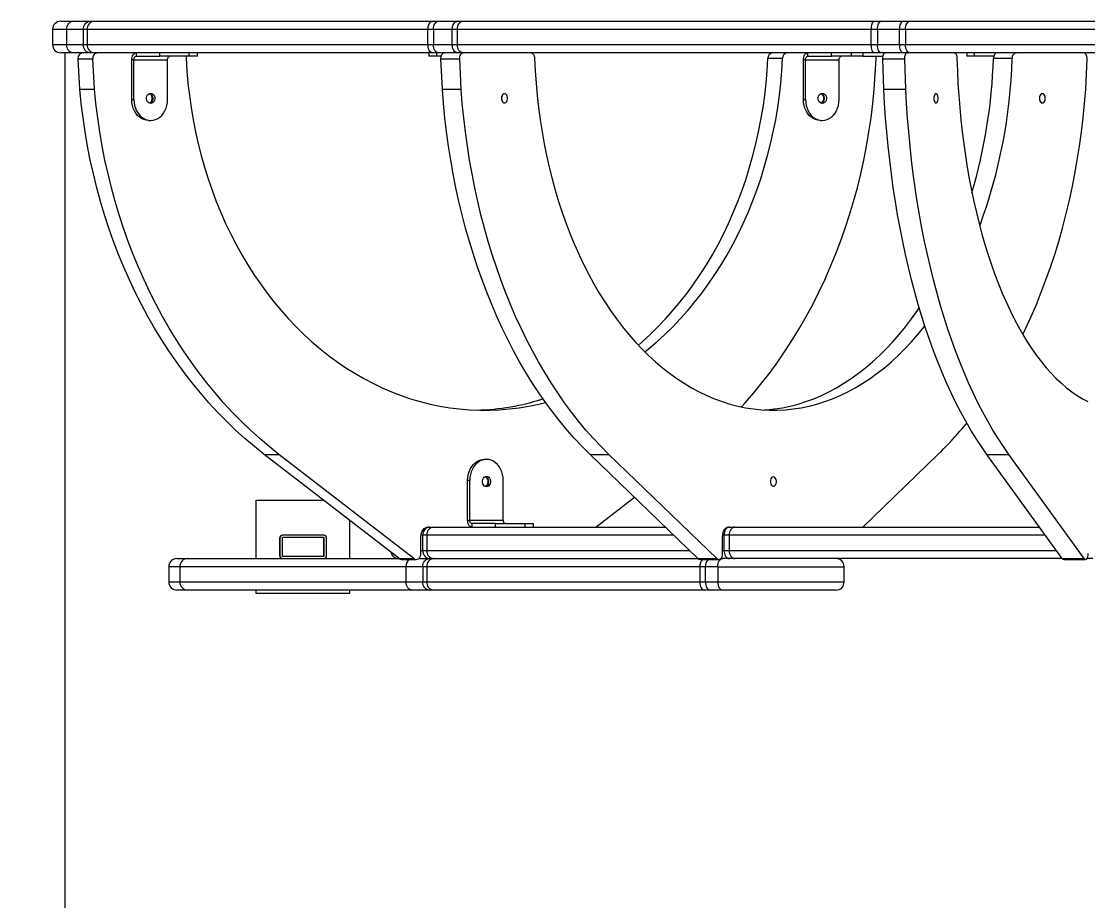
# Model space of a CAD drawing. Header units: millimetres. Extents: x -1410 to 10553, y -1584 to 10089.
# Drawn here: x 1015 to 1929, y 4112 to 4865 of the extents above; entities that cross this region are included whole.
import ezdxf

# ---------------------------------------------------------------- set-up
doc = ezdxf.new("R2010")
doc.units = ezdxf.units.MM
doc.layers.add('DiKom', color=7, linetype='Continuous')
doc.styles.add('style1', font='arial.ttf', dxfattribs={"width": 0.8})
doc.dimstyles.new('1-50', dxfattribs={"dimtxt": 400, "dimasz": 200, "dimexe": 100, "dimexo": 0, "dimgap": 200, "dimtad": 1, "dimtxsty": 'style1', "dimcen": 200, "dimclrd": 7, "dimclre": 7, "dimclrt": 7, "dimadec": 1, "dimazin": 2, "dimtfac": 1, "dimtmove": 0, "dimatfit": 2, "dimfxl": 0, "dimlwd": 25, "dimlwe": 18, "dimarcsym": 0})

# ---------------------------------------------------------------- blocks, each defined once
blk = doc.blocks.new('*D6')
at = {"layer": 'Defpoints', "color": 0, "transparency": 16777216}
for p in [(1052.64, 4838.28), (8552.64, 4538.78), (1052.64, -315.99)]:
    blk.add_point(p, dxfattribs=at)
at = {"layer": 'DiKom', "color": 7, "lineweight": 18, "transparency": 16777216}
for p, q in [((1052.64, 4838.28), (1052.64, -415.99)), ((8552.64, 4538.78), (8552.64, -415.99))]:
    blk.add_line(p, q, dxfattribs=at)
at = {"layer": 'DiKom', "color": 7, "lineweight": 25, "transparency": 16777216}
blk.add_line((8352.64, -315.99), (1252.64, -315.99), dxfattribs=at)
at = {"layer": 'DiKom', "color": 7, "transparency": 16777216}
for points in [[(1252.64, -282.66), (1252.64, -349.33), (1052.64, -315.99)], [(8352.64, -282.66), (8352.64, -349.33), (8552.64, -315.99)]]:
    blk.add_solid(points, dxfattribs=at)
at = {"layer": 'DiKom', "color": 7, "transparency": 16777216, "insert": (5447.5, 88.24), "char_height": 400, "attachment_point": 5, "style": 'style1'}
blk.add_mtext('7500', dxfattribs=at)
blk = doc.blocks.new('*D7')
at = {"layer": 'Defpoints', "color": 0, "transparency": 16777216}
for p in [(2743.2, 6351.78), (728.2, 735.28), (5494.1, 735.28)]:
    blk.add_point(p, dxfattribs=at)
at = {"layer": 'DiKom', "color": 7, "lineweight": 18, "transparency": 16777216}
for p, q in [((2743.2, 6351.78), (628.2, 6351.78)), ((5494.1, 735.28), (628.2, 735.28))]:
    blk.add_line(p, q, dxfattribs=at)
at = {"layer": 'DiKom', "color": 7, "lineweight": 25, "transparency": 16777216}
blk.add_line((728.2, 6151.78), (728.2, 935.28), dxfattribs=at)
at = {"layer": 'DiKom', "color": 7, "transparency": 16777216}
for points in [[(694.87, 6151.78), (761.53, 6151.78), (728.2, 6351.78)], [(694.87, 935.28), (761.53, 935.28), (728.2, 735.28)]]:
    blk.add_solid(points, dxfattribs=at)
at = {"layer": 'DiKom', "color": 7, "transparency": 16777216, "insert": (323.97, 4804.75), "char_height": 400, "attachment_point": 5, "rotation": 90, "style": 'style1'}
blk.add_mtext('5600', dxfattribs=at)
blk = doc.blocks.new('*D9')
at = {"layer": 'Defpoints', "color": 0, "transparency": 16777216}
for p in [(-743.34, 7851.78), (1770.2, 7851.78), (4898.7, -764.72)]:
    blk.add_point(p, dxfattribs=at)
at = {"layer": 'DiKom', "color": 7, "lineweight": 18, "transparency": 16777216}
for p, q in [((1770.2, 7851.78), (-843.34, 7851.78)), ((4898.7, -764.72), (-843.34, -764.72))]:
    blk.add_line(p, q, dxfattribs=at)
at = {"layer": 'DiKom', "color": 7, "lineweight": 25, "transparency": 16777216}
blk.add_line((-743.34, -564.72), (-743.34, 7651.78), dxfattribs=at)
at = {"layer": 'DiKom', "color": 7, "transparency": 16777216}
for points in [[(-776.67, 7651.78), (-710, 7651.78), (-743.34, 7851.78)], [(-776.67, -564.72), (-710, -564.72), (-743.34, -764.72)]]:
    blk.add_solid(points, dxfattribs=at)
at = {"layer": 'DiKom', "color": 7, "transparency": 16777216, "insert": (-1147.57, 4754.44), "char_height": 400, "attachment_point": 5, "rotation": 90, "style": 'style1'}
blk.add_mtext('8600', dxfattribs=at)

msp = doc.modelspace()

# ---------------------------------------------------------------- linework, layer by layer
at = {"color": 7, "linetype": 'Continuous', "lineweight": 15}
for p, q in [((1049.188, 4865.276), (1059.801, 4865.276)), ((1059.801, 4865.276), (1074.216, 4865.276)), ((1074.216, 4865.276), (1077.884, 4865.276)), ((1077.884, 4865.276), (1367.801, 4865.276)), ((1367.801, 4865.276), (1373.025, 4865.276)), ((1373.025, 4865.276), (1389.184, 4865.276)), ((1389.184, 4865.276), (1393.998, 4865.276)), ((1393.998, 4865.276), (1746.311, 4865.276)), ((1746.311, 4865.276), (1752.302, 4865.276)), ((1752.302, 4865.276), (1771.187, 4865.276)), ((1771.187, 4865.276), (1776.765, 4865.276)), ((1776.765, 4865.276), (2164.296, 4865.276)), ((1042.188, 4858.276), (1042.188, 4845.276)), ((1068.616, 4858.276), (1054.201, 4858.276)), ((1054.201, 4858.276), (1054.201, 4845.276)), ((1071.901, 4858.276), (1068.616, 4858.276)), ((1068.616, 4845.276), (1068.616, 4858.276)), ((1363.862, 4858.276), (1071.901, 4858.276)), ((1071.901, 4858.276), (1071.901, 4845.276)), ((1368.54, 4858.276), (1363.862, 4858.276)), ((1363.862, 4845.276), (1363.862, 4858.276)), ((1384.699, 4858.276), (1368.54, 4858.276)), ((1368.54, 4858.276), (1368.54, 4845.276)), ((1389.01, 4858.276), (1384.699, 4858.276)), ((1384.699, 4845.276), (1384.699, 4858.276)), ((1743.807, 4858.276), (1389.01, 4858.276)), ((1389.01, 4858.276), (1389.01, 4845.276)), ((1749.172, 4858.276), (1743.807, 4858.276)), ((1743.807, 4845.276), (1743.807, 4858.276)), ((1768.056, 4858.276), (1749.172, 4858.276)), ((1749.172, 4858.276), (1749.172, 4845.276)), ((1773.052, 4858.276), (1768.056, 4858.276)), ((1768.056, 4845.276), (1768.056, 4858.276)), ((2163.315, 4858.276), (1773.052, 4858.276)), ((1773.052, 4858.276), (1773.052, 4845.276)), ((1054.201, 4845.276), (1068.616, 4845.276)), ((1068.616, 4845.276), (1071.901, 4845.276)), ((1071.901, 4845.276), (1363.862, 4845.276)), ((1363.862, 4845.276), (1368.54, 4845.276)), ((1368.54, 4845.276), (1384.699, 4845.276)), ((1384.699, 4845.276), (1389.01, 4845.276)), ((1389.01, 4845.276), (1743.807, 4845.276)), ((1743.807, 4845.276), (1749.172, 4845.276)), ((1749.172, 4845.276), (1768.056, 4845.276)), ((1768.056, 4845.276), (1773.052, 4845.276)), ((1773.052, 4845.276), (2163.315, 4845.276)), ((1059.801, 4838.276), (1049.188, 4838.276)), ((1074.216, 4838.276), (1059.801, 4838.276)), ((1077.884, 4838.276), (1074.216, 4838.276)), ((1367.801, 4838.276), (1077.884, 4838.276)), ((1113.699, 4835.277), (1134.1, 4835.277)), ((1159.301, 4835.277), (1134.1, 4835.277)), ((1166.5, 4835.277), (1159.301, 4835.277)), ((1166.5, 4835.277), (1166.5, 4838.276)), ((1364.614, 4838.276), (1364.614, 4835.277)), ((1371.081, 4835.277), (1364.614, 4835.277)), ((1373.025, 4838.276), (1367.801, 4838.276)), ((1375.229, 4835.277), (1371.081, 4835.277)), ((1389.184, 4838.276), (1373.025, 4838.276)), ((1393.998, 4838.276), (1389.184, 4838.276)), ((1746.311, 4838.276), (1393.998, 4838.276)), ((1689.205, 4835.277), (1709.606, 4835.277)), ((1726.66, 4835.277), (1709.606, 4835.277)), ((1726.66, 4838.276), (1726.66, 4835.277)), ((1736.611, 4835.277), (1726.66, 4835.277)), ((1736.611, 4835.277), (1753.848, 4835.277)), ((1752.302, 4838.276), (1746.311, 4838.276)), ((1771.187, 4838.276), (1752.302, 4838.276)), ((1776.765, 4838.276), (1771.187, 4838.276)), ((2164.296, 4838.276), (1776.765, 4838.276)), ((1825.551, 4838.276), (1825.551, 4835.277)), ((1832.019, 4835.277), (1825.551, 4835.277)), ((1848.746, 4835.277), (1832.019, 4835.277)), ((1064.001, 4833.054), (1076.603, 4833.054)), ((1065.569, 4807.131), (1064.001, 4833.054)), ((1078.171, 4807.131), (1076.603, 4833.054)), ((1111.898, 4832.277), (1110.098, 4832.277)), ((1110.098, 4798.277), (1110.098, 4832.277)), ((1111.898, 4832.277), (1140.697, 4832.277)), ((1111.898, 4798.277), (1111.898, 4832.277)), ((1140.697, 4798.277), (1140.697, 4832.277)), ((1374.965, 4833.054), (1391.088, 4833.054)), ((1376.221, 4807.131), (1374.965, 4833.054)), ((1392.344, 4807.131), (1391.088, 4833.054)), ((1655.215, 4833.563), (1667.817, 4833.563)), ((1687.404, 4832.277), (1685.604, 4832.277)), ((1685.604, 4798.277), (1685.604, 4832.277)), ((1687.404, 4832.277), (1716.203, 4832.277)), ((1687.404, 4798.277), (1687.404, 4832.277)), ((1716.203, 4798.277), (1716.203, 4832.277)), ((1746.33, 4807.131), (1747.898, 4833.054)), ((1753.664, 4833.054), (1772.447, 4833.054)), ((1754.541, 4807.131), (1753.664, 4833.054)), ((1773.324, 4807.131), (1772.447, 4833.054)), ((1848.483, 4833.563), (1864.607, 4833.563)), ((1927.491, 4807.131), (1928.747, 4833.054)), ((1065.569, 4807.131), (1078.171, 4807.131)), ((1376.221, 4807.131), (1392.344, 4807.131)), ((1754.541, 4807.131), (1773.324, 4807.131)), ((1110.098, 4798.277), (1111.898, 4798.277)), ((1685.604, 4798.277), (1687.404, 4798.277)), ((1124.497, 4780.277), (1126.298, 4780.277)), ((1700.003, 4780.277), (1701.804, 4780.277)), ((1223.594, 4494.055), (1236.196, 4494.055)), ((1339.073, 4404.815), (1223.594, 4494.055)), ((1351.674, 4404.815), (1236.196, 4494.055)), ((1414.051, 4489.797), (1412.25, 4489.797)), ((1502.787, 4494.055), (1518.91, 4494.055)), ((1595.277, 4404.815), (1502.787, 4494.055)), ((1611.4, 4404.815), (1518.91, 4494.055)), ((1736.399, 4431.798), (1800.924, 4494.055)), ((1842.878, 4494.055), (1861.661, 4494.055)), ((1907.431, 4404.815), (1842.878, 4494.055)), ((1926.215, 4404.815), (1861.661, 4494.055)), ((1399.651, 4471.797), (1397.851, 4471.797)), ((1397.851, 4437.797), (1397.851, 4471.797)), ((1399.651, 4437.797), (1399.651, 4471.797)), ((1428.45, 4437.797), (1428.45, 4471.797)), ((1216.701, 4404.798), (1216.701, 4454.798)), ((1216.701, 4454.798), (1216.703, 4454.798)), ((1216.703, 4404.798), (1216.703, 4454.798)), ((1216.703, 4454.798), (1274.395, 4454.798)), ((1507.742, 4431.798), (1540.819, 4457.359)), ((1296.703, 4437.558), (1296.703, 4404.798)), ((1397.851, 4437.797), (1399.651, 4437.797)), ((1399.651, 4437.797), (1428.45, 4437.797)), ((1421.853, 4434.797), (1401.451, 4434.797)), ((1421.853, 4434.797), (1447.053, 4434.797)), ((1447.053, 4434.797), (1454.253, 4434.797)), ((1454.253, 4431.798), (1454.253, 4434.797)), ((1887.516, 4432.346), (1887.516, 4431.798)), ((1239.532, 4424.798), (1239.203, 4424.798)), ((1274.532, 4424.798), (1239.532, 4424.798)), ((1274.532, 4422.798), (1239.532, 4422.798)), ((1357.854, 4409.009), (1357.854, 4423.797)), ((1362.814, 4424.798), (1359.437, 4424.798)), ((1359.437, 4411.798), (1359.437, 4424.798)), ((1362.814, 4424.798), (1362.814, 4411.798)), ((1364.983, 4431.797), (1364.252, 4431.797)), ((1365.037, 4431.798), (1368.709, 4431.798)), ((1368.709, 4431.798), (1567.312, 4431.798)), ((1616.35, 4409.009), (1616.35, 4423.797)), ((1622.015, 4424.798), (1617.61, 4424.798)), ((1617.61, 4411.798), (1617.61, 4424.798)), ((1622.059, 4431.797), (1621.474, 4431.797)), ((1622.015, 4424.798), (1622.015, 4411.798)), ((1622.095, 4431.798), (1626.885, 4431.798)), ((1626.885, 4431.798), (1887.913, 4431.798)), ((1237.032, 4422.298), (1236.703, 4422.298)), ((1236.703, 4422.298), (1236.703, 4407.298)), ((1237.032, 4422.298), (1237.032, 4407.298)), ((1239.032, 4422.298), (1239.032, 4407.298)), ((1275.032, 4422.298), (1274.703, 4422.298)), ((1274.703, 4407.298), (1274.703, 4422.298)), ((1275.032, 4407.298), (1275.032, 4422.298)), ((1277.032, 4407.298), (1277.032, 4422.298)), ((1148.808, 4404.798), (1158.074, 4404.798)), ((1158.074, 4404.798), (1339.095, 4404.798)), ((1237.032, 4407.298), (1236.703, 4407.298)), ((1239.532, 4406.798), (1274.532, 4406.798)), ((1275.032, 4407.298), (1274.703, 4407.298)), ((1339.073, 4404.815), (1351.674, 4404.815)), ((1356.011, 4404.798), (1365.037, 4404.798)), ((1359.437, 4411.798), (1362.814, 4411.798)), ((1365.037, 4404.798), (1368.709, 4404.798)), ((1368.709, 4404.798), (1595.295, 4404.798)), ((1595.277, 4404.815), (1611.4, 4404.815)), ((1614.874, 4404.798), (1616.668, 4404.798)), ((1622.095, 4404.798), (1614.874, 4404.798)), ((1617.61, 4411.798), (1622.015, 4411.798)), ((1626.885, 4404.798), (1622.095, 4404.798)), ((1907.443, 4404.798), (1626.885, 4404.798)), ((1907.431, 4404.815), (1926.215, 4404.815)), ((1933.734, 4404.798), (1928.639, 4404.798)), ((1141.808, 4397.798), (1141.808, 4384.798)), ((1345.052, 4397.798), (1151.192, 4397.798)), ((1151.192, 4397.798), (1151.192, 4384.798)), ((1341.253, 4404.008), (1353.854, 4404.008)), ((1359.437, 4397.798), (1345.052, 4397.798)), ((1345.052, 4397.798), (1345.052, 4384.798)), ((1362.814, 4397.798), (1359.437, 4397.798)), ((1359.437, 4397.798), (1359.437, 4384.798)), ((1596.843, 4397.798), (1362.814, 4397.798)), ((1362.814, 4397.798), (1362.814, 4384.798)), ((1601.528, 4397.798), (1596.843, 4397.798)), ((1596.843, 4397.798), (1596.843, 4384.798)), ((1597.022, 4404.008), (1613.146, 4404.008)), ((1612.183, 4397.798), (1601.528, 4397.798)), ((1601.528, 4397.798), (1601.528, 4384.798)), ((1612.183, 4397.798), (1612.183, 4384.798)), ((1720.469, 4384.798), (1720.469, 4397.798)), ((1908.65, 4404.008), (1927.433, 4404.008)), ((1158.074, 4377.798), (1148.808, 4377.798)), ((1151.192, 4384.798), (1345.052, 4384.798)), ((1350.652, 4377.798), (1158.074, 4377.798)), ((1216.701, 4374.798), (1216.701, 4377.798)), ((1216.703, 4374.798), (1216.703, 4377.798)), ((1296.703, 4377.798), (1296.703, 4374.798)), ((1345.052, 4384.798), (1359.437, 4384.798)), ((1365.037, 4377.798), (1350.652, 4377.798)), ((1359.437, 4384.798), (1362.814, 4384.798)), ((1362.814, 4384.798), (1596.843, 4384.798)), ((1368.709, 4377.798), (1365.037, 4377.798)), ((1600.918, 4377.798), (1368.709, 4377.798)), ((1596.843, 4384.798), (1601.528, 4384.798)), ((1606.013, 4377.798), (1600.918, 4377.798)), ((1601.528, 4384.798), (1612.183, 4384.798)), ((1616.668, 4377.798), (1606.013, 4377.798)), ((1713.469, 4377.798), (1616.668, 4377.798)), ((1216.701, 4374.798), (1216.703, 4374.798)), ((1296.703, 4374.798), (1216.703, 4374.798))]:
    msp.add_line(p, q, dxfattribs=at)
at = {"color": 8, "linetype": 'Continuous', "lineweight": 15}
for p, q in [((1054.201, 4858.276), (1042.188, 4858.276)), ((1042.188, 4845.276), (1054.201, 4845.276)), ((1113.699, 4838.276), (1113.699, 4835.277)), ((1134.1, 4835.277), (1134.1, 4838.276)), ((1159.301, 4835.277), (1159.301, 4838.276)), ((1371.081, 4838.276), (1371.081, 4835.277)), ((1689.205, 4838.276), (1689.205, 4835.277)), ((1709.606, 4835.277), (1709.606, 4838.276)), ((1736.611, 4838.276), (1736.611, 4835.277)), ((1832.019, 4838.276), (1832.019, 4835.277)), ((1401.451, 4434.797), (1401.451, 4431.798)), ((1421.853, 4431.798), (1421.853, 4434.797)), ((1447.053, 4431.798), (1447.053, 4434.797)), ((1359.437, 4424.798), (1357.904, 4424.798)), ((1574.567, 4424.798), (1362.814, 4424.798)), ((1617.61, 4424.798), (1616.39, 4424.798)), ((1892.977, 4424.798), (1622.015, 4424.798)), ((1357.854, 4411.798), (1359.437, 4411.798)), ((1362.814, 4411.798), (1588.04, 4411.798)), ((1616.35, 4411.798), (1617.61, 4411.798)), ((1622.015, 4411.798), (1902.38, 4411.798)), ((1151.192, 4397.798), (1141.808, 4397.798)), ((1612.183, 4397.798), (1720.469, 4397.798)), ((1141.808, 4384.798), (1151.192, 4384.798)), ((1612.183, 4384.798), (1720.469, 4384.798))]:
    msp.add_line(p, q, dxfattribs=at)
at = {"color": 7, "linetype": 'Continuous', "lineweight": 15, "flags": 128}
for points in [[(1054.201, 4858.276), (1054.309, 4859.642), (1054.628, 4860.955), (1055.145, 4862.165), (1055.842, 4863.226), (1056.69, 4864.097), (1057.658, 4864.743), (1058.709, 4865.142), (1059.801, 4865.276)], [(1068.616, 4858.276), (1068.724, 4859.642), (1069.043, 4860.955), (1069.56, 4862.165), (1070.257, 4863.226), (1071.105, 4864.097), (1072.073, 4864.743), (1073.124, 4865.142), (1074.216, 4865.276)], [(1363.862, 4858.276), (1363.937, 4859.642), (1364.161, 4860.955), (1364.525, 4862.165), (1365.015, 4863.226), (1365.612, 4864.097), (1366.293, 4864.743), (1367.032, 4865.142), (1367.801, 4865.276)], [(1368.54, 4858.276), (1368.626, 4859.642), (1368.882, 4860.955), (1369.296, 4862.165), (1369.854, 4863.226), (1370.533, 4864.097), (1371.309, 4864.743), (1372.15, 4865.142), (1373.025, 4865.276)], [(1384.699, 4858.276), (1384.785, 4859.642), (1385.04, 4860.955), (1385.454, 4862.165), (1386.012, 4863.226), (1386.692, 4864.097), (1387.467, 4864.743), (1388.309, 4865.142), (1389.184, 4865.276)], [(1389.01, 4858.276), (1389.106, 4859.642), (1389.39, 4860.955), (1389.851, 4862.165), (1390.471, 4863.226), (1391.227, 4864.097), (1392.089, 4864.743), (1393.025, 4865.142), (1393.998, 4865.276)], [(1743.807, 4858.276), (1743.855, 4859.642), (1743.998, 4860.955), (1744.229, 4862.165), (1744.541, 4863.226), (1744.92, 4864.097), (1745.353, 4864.743), (1745.823, 4865.142), (1746.311, 4865.276)], [(1749.172, 4858.276), (1749.232, 4859.642), (1749.41, 4860.955), (1749.699, 4862.165), (1750.089, 4863.226), (1750.563, 4864.097), (1751.104, 4864.743), (1751.691, 4865.142), (1752.302, 4865.276)], [(1768.056, 4858.276), (1768.117, 4859.642), (1768.295, 4860.955), (1768.584, 4862.165), (1768.973, 4863.226), (1769.448, 4864.097), (1769.989, 4864.743), (1770.576, 4865.142), (1771.187, 4865.276)], [(1773.052, 4858.276), (1773.124, 4859.642), (1773.335, 4860.955), (1773.678, 4862.165), (1774.14, 4863.226), (1774.703, 4864.097), (1775.344, 4864.743), (1776.041, 4865.142), (1776.765, 4865.276)], [(1059.801, 4838.276), (1058.709, 4838.411), (1057.658, 4838.809), (1056.69, 4839.456), (1055.842, 4840.326), (1055.145, 4841.387), (1054.628, 4842.597), (1054.309, 4843.911), (1054.201, 4845.276)], [(1074.216, 4838.276), (1073.124, 4838.411), (1072.073, 4838.809), (1071.105, 4839.456), (1070.257, 4840.326), (1069.56, 4841.387), (1069.043, 4842.597), (1068.724, 4843.911), (1068.616, 4845.276)], [(1367.801, 4838.276), (1367.032, 4838.411), (1366.293, 4838.809), (1365.612, 4839.456), (1365.015, 4840.326), (1364.525, 4841.387), (1364.161, 4842.597), (1363.937, 4843.911), (1363.862, 4845.276)], [(1373.025, 4838.276), (1372.15, 4838.411), (1371.309, 4838.809), (1370.533, 4839.456), (1369.854, 4840.326), (1369.296, 4841.387), (1368.882, 4842.597), (1368.626, 4843.911), (1368.54, 4845.276)], [(1389.184, 4838.276), (1388.309, 4838.411), (1387.467, 4838.809), (1386.692, 4839.456), (1386.012, 4840.326), (1385.454, 4841.387), (1385.04, 4842.597), (1384.785, 4843.911), (1384.699, 4845.276)], [(1393.998, 4838.276), (1393.025, 4838.411), (1392.089, 4838.809), (1391.227, 4839.456), (1390.471, 4840.326), (1389.851, 4841.387), (1389.39, 4842.597), (1389.106, 4843.911), (1389.01, 4845.276)], [(1746.311, 4838.276), (1745.823, 4838.411), (1745.353, 4838.809), (1744.92, 4839.456), (1744.541, 4840.326), (1744.229, 4841.387), (1743.998, 4842.597), (1743.855, 4843.911), (1743.807, 4845.276)], [(1752.302, 4838.276), (1751.691, 4838.411), (1751.104, 4838.809), (1750.563, 4839.456), (1750.089, 4840.326), (1749.699, 4841.387), (1749.41, 4842.597), (1749.232, 4843.911), (1749.172, 4845.276)], [(1771.187, 4838.276), (1770.576, 4838.411), (1769.989, 4838.809), (1769.448, 4839.456), (1768.973, 4840.326), (1768.584, 4841.387), (1768.295, 4842.597), (1768.117, 4843.911), (1768.056, 4845.276)], [(1776.765, 4838.276), (1776.041, 4838.411), (1775.344, 4838.809), (1774.703, 4839.456), (1774.14, 4840.326), (1773.678, 4841.387), (1773.335, 4842.597), (1773.124, 4843.911), (1773.052, 4845.276)], [(1110.098, 4832.277), (1110.167, 4833.447), (1110.372, 4834.573), (1110.705, 4835.61), (1111.153, 4836.519), (1111.698, 4837.266), (1112.321, 4837.82), (1112.996, 4838.161), (1113.699, 4838.277)], [(1111.898, 4832.277), (1111.933, 4832.862), (1112.035, 4833.425), (1112.202, 4833.944), (1112.426, 4834.398), (1112.698, 4834.771), (1113.01, 4835.048), (1113.347, 4835.219), (1113.699, 4835.277)], [(1140.697, 4832.277), (1140.731, 4832.862), (1140.834, 4833.425), (1141, 4833.944), (1141.224, 4834.398), (1141.497, 4834.771), (1141.808, 4835.048), (1142.146, 4835.219), (1142.497, 4835.277)], [(1156.357, 4835.277), (1156.57, 4834.497), (1156.684, 4833.563)], [(1374.965, 4833.054), (1375.001, 4834.06), (1375.166, 4835.035), (1375.453, 4835.938), (1375.85, 4836.733), (1376.341, 4837.387), (1376.906, 4837.875), (1377.523, 4838.175), (1378.165, 4838.277)], [(1391.088, 4833.054), (1391.125, 4834.06), (1391.29, 4835.035), (1391.576, 4835.938), (1391.973, 4836.733), (1392.464, 4837.387), (1393.03, 4837.875), (1393.646, 4838.175), (1394.289, 4838.277)], [(1452.03, 4838.277), (1452.632, 4838.188), (1453.213, 4837.923), (1453.752, 4837.493), (1454.229, 4836.912), (1454.628, 4836.202), (1454.934, 4835.387), (1455.136, 4834.497), (1455.228, 4833.563)], [(1685.604, 4832.277), (1685.673, 4833.447), (1685.878, 4834.573), (1686.211, 4835.61), (1686.659, 4836.519), (1687.204, 4837.266), (1687.827, 4837.82), (1688.502, 4838.161), (1689.205, 4838.277)], [(1687.404, 4832.277), (1687.439, 4832.862), (1687.541, 4833.425), (1687.708, 4833.944), (1687.932, 4834.398), (1688.204, 4834.771), (1688.515, 4835.048), (1688.853, 4835.219), (1689.205, 4835.277)], [(1716.203, 4832.277), (1716.237, 4832.862), (1716.34, 4833.425), (1716.506, 4833.944), (1716.73, 4834.398), (1717.003, 4834.771), (1717.314, 4835.048), (1717.652, 4835.219), (1718.003, 4835.277)], [(1753.664, 4833.054), (1753.689, 4834.06), (1753.805, 4835.035), (1754.005, 4835.938), (1754.282, 4836.733), (1754.624, 4837.387), (1755.019, 4837.875), (1755.449, 4838.175), (1755.898, 4838.277)], [(1772.447, 4833.054), (1772.473, 4834.06), (1772.588, 4835.035), (1772.788, 4835.938), (1773.065, 4836.733), (1773.408, 4837.387), (1773.802, 4837.875), (1774.232, 4838.175), (1774.681, 4838.277)], [(1814.981, 4838.277), (1815.402, 4838.188), (1815.807, 4837.923), (1816.183, 4837.493), (1816.516, 4836.912), (1816.795, 4836.202), (1817.008, 4835.387), (1817.15, 4834.497), (1817.214, 4833.563)], [(1851.682, 4838.277), (1851.079, 4838.188), (1850.498, 4837.923), (1849.96, 4837.493), (1849.482, 4836.912), (1849.083, 4836.202), (1848.778, 4835.387), (1848.575, 4834.497), (1848.483, 4833.563)], [(1864.607, 4833.563), (1864.698, 4834.497), (1864.901, 4835.387), (1865.207, 4836.202), (1865.606, 4836.912), (1866.083, 4837.493), (1866.622, 4837.923), (1867.203, 4838.188), (1867.805, 4838.277)], [(1928.747, 4833.054), (1928.71, 4834.06), (1928.545, 4835.035), (1928.258, 4835.938), (1927.861, 4836.733), (1927.37, 4837.387), (1926.805, 4837.875), (1926.189, 4838.175), (1925.546, 4838.277)], [(1156.684, 4833.563), (1157.313, 4822.949), (1158.224, 4812.366), (1159.416, 4801.827), (1160.888, 4791.343), (1162.638, 4780.927), (1164.664, 4770.589), (1166.965, 4760.341), (1169.536, 4750.194), (1172.376, 4740.16), (1175.481, 4730.249), (1178.848, 4720.473), (1182.474, 4710.842), (1186.354, 4701.368), (1190.483, 4692.06), (1194.858, 4682.928), (1199.474, 4673.984), (1204.325, 4665.237), (1209.405, 4656.696), (1214.711, 4648.371), (1220.235, 4640.271), (1225.971, 4632.405), (1231.913, 4624.782), (1238.055, 4617.411), (1244.39, 4610.298), (1250.91, 4603.454), (1257.609, 4596.883), (1264.479, 4590.595), (1271.513, 4584.597), (1278.702, 4578.894), (1286.039, 4573.492), (1293.515, 4568.399), (1301.123, 4563.62), (1308.854, 4559.159), (1316.699, 4555.023), (1324.65, 4551.215), (1332.698, 4547.739), (1340.834, 4544.6), (1349.049, 4541.801), (1357.333, 4539.345), (1365.679, 4537.235), (1374.076, 4535.473), (1382.515, 4534.061), (1390.987, 4533), (1399.483, 4532.293), (1407.993, 4531.939), (1416.508, 4531.939), (1425.017, 4532.293), (1433.513, 4533), (1441.985, 4534.061), (1450.425, 4535.473), (1458.822, 4537.235), (1464.587, 4538.654)], [(1455.228, 4833.563), (1455.731, 4822.949), (1456.461, 4812.366), (1457.416, 4801.827), (1458.595, 4791.343), (1459.997, 4780.927), (1461.619, 4770.589), (1463.461, 4760.341), (1465.521, 4750.194), (1467.796, 4740.16), (1470.283, 4730.249), (1472.98, 4720.473), (1475.883, 4710.842), (1478.991, 4701.368), (1482.298, 4692.06), (1485.802, 4682.928), (1489.499, 4673.984), (1493.384, 4665.237), (1497.454, 4656.696), (1501.703, 4648.371), (1506.127, 4640.271), (1510.721, 4632.405), (1515.481, 4624.782), (1520.4, 4617.411), (1525.474, 4610.298), (1530.696, 4603.454), (1536.061, 4596.883), (1541.564, 4590.595), (1547.197, 4584.597), (1552.955, 4578.894), (1558.831, 4573.492), (1564.819, 4568.399), (1570.913, 4563.62), (1577.104, 4559.159), (1583.388, 4555.023), (1589.756, 4551.215), (1596.202, 4547.739), (1602.718, 4544.6), (1609.297, 4541.801), (1615.933, 4539.345), (1622.617, 4537.235), (1629.342, 4535.473), (1636.102, 4534.061), (1642.887, 4533), (1649.692, 4532.293), (1656.508, 4531.939), (1663.327, 4531.939), (1670.143, 4532.293), (1676.947, 4533), (1683.733, 4534.061), (1690.492, 4535.473), (1697.218, 4537.235), (1703.902, 4539.345), (1710.537, 4541.801), (1717.117, 4544.6), (1723.633, 4547.739), (1730.079, 4551.215), (1736.447, 4555.023), (1742.73, 4559.159), (1748.922, 4563.62), (1755.015, 4568.399), (1761.004, 4573.492), (1766.88, 4578.894), (1772.638, 4584.597), (1778.271, 4590.595), (1783.773, 4596.883), (1789.139, 4603.454), (1789.709, 4604.179)], [(1544.168, 4587.768), (1547.42, 4590.595), (1554.29, 4596.883), (1560.989, 4603.454), (1567.509, 4610.298), (1573.844, 4617.411), (1579.986, 4624.782), (1585.929, 4632.405), (1591.665, 4640.271), (1597.189, 4648.371), (1602.494, 4656.696), (1607.575, 4665.237), (1612.426, 4673.984), (1617.041, 4682.928), (1621.416, 4692.06), (1625.546, 4701.368), (1629.426, 4710.842), (1633.051, 4720.473), (1636.418, 4730.249), (1639.524, 4740.16), (1642.364, 4750.194), (1644.935, 4760.341), (1647.235, 4770.589), (1649.261, 4780.927), (1651.011, 4791.343), (1652.483, 4801.827), (1653.675, 4812.366), (1654.586, 4822.949), (1655.215, 4833.563)], [(1549.772, 4581.994), (1552.988, 4584.597), (1560.021, 4590.595), (1566.891, 4596.883), (1573.59, 4603.454), (1580.111, 4610.298), (1586.445, 4617.411), (1592.587, 4624.782), (1598.53, 4632.405), (1604.266, 4640.271), (1609.79, 4648.371), (1615.095, 4656.696), (1620.176, 4665.237), (1625.027, 4673.984), (1629.643, 4682.928), (1634.018, 4692.06), (1638.147, 4701.368), (1642.027, 4710.842), (1645.652, 4720.473), (1649.02, 4730.249), (1652.125, 4740.16), (1654.965, 4750.194), (1657.536, 4760.341), (1659.836, 4770.589), (1661.862, 4780.927), (1663.612, 4791.343), (1665.084, 4801.827), (1666.277, 4812.366), (1667.188, 4822.949), (1667.817, 4833.563)], [(1817.214, 4833.563), (1817.565, 4822.949), (1818.075, 4812.366), (1818.741, 4801.827), (1819.564, 4791.343), (1820.542, 4780.927), (1821.675, 4770.589), (1822.96, 4760.341), (1824.398, 4750.194), (1825.985, 4740.16), (1827.721, 4730.249), (1829.603, 4720.473), (1831.63, 4710.842), (1833.799, 4701.368), (1836.108, 4692.06), (1838.553, 4682.928), (1841.133, 4673.984), (1843.845, 4665.237), (1846.685, 4656.696), (1849.651, 4648.371), (1852.739, 4640.271), (1855.945, 4632.405), (1859.267, 4624.782), (1862.701, 4617.411), (1866.242, 4610.298), (1869.887, 4603.454), (1873.631, 4596.883), (1877.472, 4590.595), (1881.404, 4584.597), (1885.422, 4578.894), (1889.524, 4573.492), (1893.703, 4568.399), (1897.956, 4563.62), (1902.278, 4559.159), (1906.663, 4555.023), (1911.108, 4551.215), (1915.607, 4547.739), (1920.154, 4544.6), (1924.747, 4541.801), (1929.378, 4539.345)], [(1223.594, 4494.055), (1215.262, 4500.711), (1207.088, 4507.668), (1199.081, 4514.923), (1191.248, 4522.467), (1183.594, 4530.294), (1176.127, 4538.399), (1168.854, 4546.773), (1161.779, 4555.41), (1154.91, 4564.302), (1148.253, 4573.442), (1141.812, 4582.822), (1135.594, 4592.434), (1129.603, 4602.269), (1123.846, 4612.319), (1118.326, 4622.576), (1113.05, 4633.03), (1108.02, 4643.673), (1103.242, 4654.496), (1098.719, 4665.489), (1094.456, 4676.642), (1090.457, 4687.947), (1086.723, 4699.394), (1083.26, 4710.972), (1080.069, 4722.672), (1077.153, 4734.485), (1074.516, 4746.398), (1072.159, 4758.403), (1070.084, 4770.489), (1068.293, 4782.647), (1066.788, 4794.864), (1065.569, 4807.131)], [(1236.196, 4494.055), (1227.863, 4500.711), (1219.689, 4507.668), (1211.682, 4514.923), (1203.849, 4522.467), (1196.195, 4530.294), (1188.729, 4538.399), (1181.455, 4546.773), (1174.381, 4555.41), (1167.512, 4564.302), (1160.854, 4573.442), (1154.413, 4582.822), (1148.195, 4592.434), (1142.205, 4602.269), (1136.447, 4612.319), (1130.928, 4622.576), (1125.651, 4633.03), (1120.621, 4643.673), (1115.843, 4654.496), (1111.321, 4665.489), (1107.058, 4676.642), (1103.058, 4687.947), (1099.324, 4699.394), (1095.861, 4710.972), (1092.67, 4722.672), (1089.755, 4734.485), (1087.117, 4746.398), (1084.76, 4758.403), (1082.685, 4770.489), (1080.894, 4782.647), (1079.389, 4794.864), (1078.171, 4807.131)], [(1502.787, 4494.055), (1496.113, 4500.711), (1489.567, 4507.668), (1483.154, 4514.923), (1476.88, 4522.467), (1470.75, 4530.294), (1464.769, 4538.399), (1458.944, 4546.773), (1453.278, 4555.41), (1447.776, 4564.302), (1442.444, 4573.442), (1437.285, 4582.822), (1432.305, 4592.434), (1427.507, 4602.269), (1422.896, 4612.319), (1418.475, 4622.576), (1414.249, 4633.03), (1410.22, 4643.673), (1406.394, 4654.496), (1402.771, 4665.489), (1399.357, 4676.642), (1396.153, 4687.947), (1393.163, 4699.394), (1390.389, 4710.972), (1387.834, 4722.672), (1385.499, 4734.485), (1383.386, 4746.398), (1381.498, 4758.403), (1379.836, 4770.489), (1378.402, 4782.647), (1377.197, 4794.864), (1376.221, 4807.131)], [(1518.91, 4494.055), (1512.236, 4500.711), (1505.69, 4507.668), (1499.277, 4514.923), (1493.003, 4522.467), (1486.873, 4530.294), (1480.893, 4538.399), (1475.067, 4546.773), (1469.401, 4555.41), (1463.9, 4564.302), (1458.567, 4573.442), (1453.409, 4582.822), (1448.428, 4592.434), (1443.631, 4602.269), (1439.02, 4612.319), (1434.599, 4622.576), (1430.372, 4633.03), (1426.344, 4643.673), (1422.517, 4654.496), (1418.895, 4665.489), (1415.48, 4676.642), (1412.277, 4687.947), (1409.287, 4699.394), (1406.513, 4710.972), (1403.957, 4722.672), (1401.622, 4734.485), (1399.51, 4746.398), (1397.622, 4758.403), (1395.96, 4770.489), (1394.526, 4782.647), (1393.32, 4794.864), (1392.344, 4807.131)], [(1632.485, 4534.772), (1635.772, 4538.399), (1643.046, 4546.773), (1650.12, 4555.41), (1656.989, 4564.302), (1663.647, 4573.442), (1670.088, 4582.822), (1676.306, 4592.434), (1682.296, 4602.269), (1688.053, 4612.319), (1693.573, 4622.576), (1698.85, 4633.03), (1703.879, 4643.673), (1708.658, 4654.496), (1713.18, 4665.489), (1717.443, 4676.642), (1721.443, 4687.947), (1725.176, 4699.394), (1728.64, 4710.972), (1731.831, 4722.672), (1734.746, 4734.485), (1737.384, 4746.398), (1739.741, 4758.403), (1741.816, 4770.489), (1743.606, 4782.647), (1745.112, 4794.864), (1746.33, 4807.131)], [(1842.878, 4494.055), (1838.219, 4500.711), (1833.651, 4507.668), (1829.175, 4514.923), (1824.796, 4522.467), (1820.517, 4530.294), (1816.343, 4538.399), (1812.277, 4546.773), (1808.323, 4555.41), (1804.483, 4564.302), (1800.761, 4573.442), (1797.161, 4582.822), (1793.685, 4592.434), (1790.336, 4602.269), (1787.118, 4612.319), (1784.032, 4622.576), (1781.082, 4633.03), (1778.271, 4643.673), (1775.6, 4654.496), (1773.072, 4665.489), (1770.689, 4676.642), (1768.453, 4687.947), (1766.366, 4699.394), (1764.43, 4710.972), (1762.646, 4722.672), (1761.016, 4734.485), (1759.542, 4746.398), (1758.224, 4758.403), (1757.064, 4770.489), (1756.063, 4782.647), (1755.222, 4794.864), (1754.541, 4807.131)], [(1861.661, 4494.055), (1857.003, 4500.711), (1852.434, 4507.668), (1847.958, 4514.923), (1843.579, 4522.467), (1839.301, 4530.294), (1835.127, 4538.399), (1831.061, 4546.773), (1827.106, 4555.41), (1823.266, 4564.302), (1819.544, 4573.442), (1815.944, 4582.822), (1812.468, 4592.434), (1809.119, 4602.269), (1805.901, 4612.319), (1802.815, 4622.576), (1799.866, 4633.03), (1797.054, 4643.673), (1794.383, 4654.496), (1791.855, 4665.489), (1789.472, 4676.642), (1787.236, 4687.947), (1785.149, 4699.394), (1783.213, 4710.972), (1781.429, 4722.672), (1779.8, 4734.485), (1778.325, 4746.398), (1777.007, 4758.403), (1775.847, 4770.489), (1774.846, 4782.647), (1774.005, 4794.864), (1773.324, 4807.131)], [(1873.621, 4596.901), (1876.204, 4602.269), (1880.815, 4612.319), (1885.236, 4622.576), (1889.462, 4633.03), (1893.491, 4643.673), (1897.317, 4654.496), (1900.94, 4665.489), (1904.354, 4676.642), (1907.558, 4687.947), (1910.548, 4699.394), (1913.322, 4710.972), (1915.878, 4722.672), (1918.213, 4734.485), (1920.325, 4746.398), (1922.213, 4758.403), (1923.875, 4770.489), (1925.309, 4782.647), (1926.515, 4794.864), (1927.491, 4807.131)], [(1124.497, 4780.277), (1122.448, 4780.46), (1120.441, 4781.006), (1118.516, 4781.903), (1116.713, 4783.134), (1115.068, 4784.673), (1113.615, 4786.489), (1112.384, 4788.545), (1111.399, 4790.799), (1110.681, 4793.206), (1110.245, 4795.715), (1110.098, 4798.277)], [(1111.898, 4798.277), (1112.045, 4795.715), (1112.481, 4793.206), (1113.2, 4790.799), (1114.184, 4788.545), (1115.415, 4786.489), (1116.868, 4784.673), (1118.513, 4783.134), (1120.316, 4781.903), (1122.241, 4781.006), (1124.248, 4780.46), (1126.298, 4780.277)], [(1126.298, 4794.877), (1125.306, 4795.055), (1124.394, 4795.575), (1123.637, 4796.395), (1123.096, 4797.449), (1122.814, 4798.651), (1122.814, 4799.903), (1123.096, 4801.104), (1123.637, 4802.158), (1124.394, 4802.978), (1125.306, 4803.498), (1126.298, 4803.677), (1127.289, 4803.498), (1128.2, 4802.978), (1128.958, 4802.158), (1129.499, 4801.104), (1129.782, 4799.903), (1129.782, 4798.651), (1129.499, 4797.449), (1128.958, 4796.395), (1128.2, 4795.575), (1127.289, 4795.055), (1126.298, 4794.877)], [(1124.798, 4795.294), (1125.209, 4795.377), (1126.097, 4795.813), (1126.843, 4796.556), (1127.38, 4797.541), (1127.662, 4798.68), (1127.662, 4799.873), (1127.38, 4801.012), (1126.843, 4801.997), (1126.097, 4802.741), (1125.209, 4803.177), (1124.798, 4803.259)], [(1125.398, 4803.53), (1125.489, 4803.498), (1126.4, 4802.978), (1127.158, 4802.158), (1127.699, 4801.104), (1127.981, 4799.903), (1127.981, 4798.651), (1127.699, 4797.449), (1127.158, 4796.395), (1126.4, 4795.575), (1125.489, 4795.055), (1125.398, 4795.023)], [(1126.298, 4780.277), (1128.347, 4780.46), (1130.354, 4781.006), (1132.279, 4781.903), (1134.082, 4783.134), (1135.727, 4784.673), (1137.18, 4786.489), (1138.411, 4788.545), (1139.396, 4790.799), (1140.113, 4793.206), (1140.55, 4795.715), (1140.697, 4798.277)], [(1426.886, 4799.277), (1426.999, 4798.098), (1427.331, 4797.023), (1427.851, 4796.149), (1428.512, 4795.553), (1429.257, 4795.288), (1430.019, 4795.377), (1430.73, 4795.813), (1431.327, 4796.556), (1431.758, 4797.541), (1431.983, 4798.68), (1431.983, 4799.873), (1431.758, 4801.012), (1431.327, 4801.997), (1430.73, 4802.741), (1430.019, 4803.177), (1429.257, 4803.265), (1428.512, 4803), (1427.851, 4802.404), (1427.331, 4801.53), (1426.999, 4800.456), (1426.886, 4799.277)], [(1700.003, 4780.277), (1697.954, 4780.46), (1695.947, 4781.006), (1694.022, 4781.903), (1692.219, 4783.134), (1690.574, 4784.673), (1689.121, 4786.489), (1687.89, 4788.545), (1686.905, 4790.799), (1686.187, 4793.206), (1685.751, 4795.715), (1685.604, 4798.277)], [(1687.404, 4798.277), (1687.551, 4795.715), (1687.988, 4793.206), (1688.706, 4790.799), (1689.69, 4788.545), (1690.921, 4786.489), (1692.374, 4784.673), (1694.019, 4783.134), (1695.822, 4781.903), (1697.747, 4781.006), (1699.754, 4780.46), (1701.804, 4780.277)], [(1701.804, 4794.877), (1700.812, 4795.055), (1699.901, 4795.575), (1699.143, 4796.395), (1698.602, 4797.449), (1698.319, 4798.651), (1698.319, 4799.903), (1698.602, 4801.104), (1699.143, 4802.158), (1699.901, 4802.978), (1700.812, 4803.498), (1701.804, 4803.677), (1702.795, 4803.498), (1703.707, 4802.978), (1704.464, 4802.158), (1705.005, 4801.104), (1705.288, 4799.903), (1705.288, 4798.651), (1705.005, 4797.449), (1704.464, 4796.395), (1703.707, 4795.575), (1702.795, 4795.055), (1701.804, 4794.877)], [(1700.306, 4795.295), (1700.715, 4795.377), (1701.603, 4795.813), (1702.349, 4796.556), (1702.886, 4797.541), (1703.167, 4798.68), (1703.167, 4799.873), (1702.886, 4801.012), (1702.349, 4801.997), (1701.603, 4802.741), (1700.715, 4803.177), (1700.306, 4803.259)], [(1700.903, 4803.53), (1700.995, 4803.498), (1701.906, 4802.978), (1702.663, 4802.158), (1703.205, 4801.104), (1703.487, 4799.903), (1703.487, 4798.651), (1703.205, 4797.449), (1702.663, 4796.395), (1701.906, 4795.575), (1700.995, 4795.055), (1700.903, 4795.023)], [(1701.804, 4780.277), (1703.853, 4780.46), (1705.86, 4781.006), (1707.785, 4781.903), (1709.588, 4783.134), (1711.233, 4784.673), (1712.686, 4786.489), (1713.917, 4788.545), (1714.902, 4790.799), (1715.62, 4793.206), (1716.056, 4795.715), (1716.203, 4798.277)], [(1797.432, 4799.277), (1797.512, 4798.098), (1797.743, 4797.023), (1798.106, 4796.149), (1798.567, 4795.553), (1799.087, 4795.288), (1799.619, 4795.377), (1800.115, 4795.813), (1800.532, 4796.556), (1800.833, 4797.541), (1800.99, 4798.68), (1800.99, 4799.873), (1800.833, 4801.012), (1800.532, 4801.997), (1800.115, 4802.741), (1799.619, 4803.177), (1799.087, 4803.265), (1798.567, 4803), (1798.106, 4802.404), (1797.743, 4801.53), (1797.512, 4800.456), (1797.432, 4799.277)], [(1887.823, 4799.277), (1887.937, 4798.098), (1888.269, 4797.023), (1888.788, 4796.149), (1889.45, 4795.553), (1890.195, 4795.288), (1890.956, 4795.377), (1891.668, 4795.813), (1892.265, 4796.556), (1892.695, 4797.541), (1892.92, 4798.68), (1892.92, 4799.873), (1892.695, 4801.012), (1892.265, 4801.997), (1891.668, 4802.741), (1890.956, 4803.177), (1890.195, 4803.265), (1889.45, 4803), (1888.788, 4802.404), (1888.269, 4801.53), (1887.937, 4800.456), (1887.823, 4799.277)], [(1651.856, 4532.142), (1654.019, 4532.293), (1660.824, 4533), (1667.61, 4534.061), (1674.369, 4535.473), (1681.094, 4537.235), (1687.778, 4539.345), (1694.414, 4541.801), (1700.993, 4544.6), (1707.51, 4547.739), (1713.955, 4551.215), (1720.323, 4555.023), (1726.607, 4559.159), (1732.799, 4563.62), (1738.892, 4568.399), (1744.88, 4573.492), (1750.756, 4578.894), (1756.514, 4584.597), (1762.147, 4590.595), (1767.65, 4596.883), (1773.015, 4603.454), (1778.238, 4610.298), (1783.311, 4617.411), (1784.877, 4619.704)], [(1397.851, 4471.797), (1397.998, 4474.359), (1398.434, 4476.869), (1399.152, 4479.275), (1400.137, 4481.529), (1401.368, 4483.585), (1402.821, 4485.401), (1404.465, 4486.94), (1406.269, 4488.171), (1408.194, 4489.068), (1410.201, 4489.614), (1412.25, 4489.797)], [(1414.051, 4489.797), (1412.001, 4489.614), (1409.994, 4489.068), (1408.069, 4488.171), (1406.266, 4486.94), (1404.621, 4485.401), (1403.168, 4483.585), (1401.937, 4481.529), (1400.952, 4479.275), (1400.235, 4476.869), (1399.798, 4474.359), (1399.651, 4471.797)], [(1428.45, 4471.797), (1428.303, 4474.359), (1427.867, 4476.869), (1427.149, 4479.275), (1426.164, 4481.529), (1424.933, 4483.585), (1423.48, 4485.401), (1421.835, 4486.94), (1420.032, 4488.171), (1418.107, 4489.068), (1416.1, 4489.614), (1414.051, 4489.797)], [(1414.051, 4466.397), (1413.059, 4466.576), (1412.148, 4467.096), (1411.39, 4467.916), (1410.849, 4468.969), (1410.567, 4470.171), (1410.567, 4471.424), (1410.849, 4472.625), (1411.39, 4473.679), (1412.148, 4474.499), (1413.059, 4475.019), (1414.051, 4475.197), (1415.042, 4475.019), (1415.953, 4474.499), (1416.711, 4473.679), (1417.252, 4472.625), (1417.534, 4471.424), (1417.534, 4470.171), (1417.252, 4468.969), (1416.711, 4467.916), (1415.953, 4467.096), (1415.042, 4466.576), (1414.051, 4466.397)], [(1412.552, 4466.815), (1412.962, 4466.898), (1413.85, 4467.333), (1414.596, 4468.077), (1415.133, 4469.062), (1415.414, 4470.201), (1415.414, 4471.393), (1415.133, 4472.533), (1414.596, 4473.518), (1413.85, 4474.261), (1412.962, 4474.697), (1412.552, 4474.78)], [(1413.15, 4475.051), (1413.242, 4475.019), (1414.153, 4474.499), (1414.91, 4473.679), (1415.452, 4472.625), (1415.734, 4471.424), (1415.734, 4470.171), (1415.452, 4468.969), (1414.91, 4467.916), (1414.153, 4467.096), (1413.242, 4466.576), (1413.15, 4466.544)], [(1657.354, 4470.797), (1657.468, 4469.618), (1657.8, 4468.544), (1658.32, 4467.67), (1658.981, 4467.074), (1659.726, 4466.808), (1660.488, 4466.898), (1661.199, 4467.333), (1661.796, 4468.077), (1662.226, 4469.062), (1662.452, 4470.201), (1662.452, 4471.393), (1662.226, 4472.533), (1661.796, 4473.518), (1661.199, 4474.261), (1660.488, 4474.697), (1659.726, 4474.786), (1658.981, 4474.521), (1658.32, 4473.925), (1657.8, 4473.05), (1657.468, 4471.976), (1657.354, 4470.797)], [(1401.451, 4431.797), (1400.749, 4431.913), (1400.074, 4432.254), (1399.451, 4432.809), (1398.906, 4433.555), (1398.458, 4434.464), (1398.125, 4435.501), (1397.92, 4436.627), (1397.851, 4437.797)], [(1401.451, 4434.797), (1401.1, 4434.855), (1400.763, 4435.026), (1400.451, 4435.303), (1400.178, 4435.676), (1399.955, 4436.13), (1399.788, 4436.649), (1399.686, 4437.212), (1399.651, 4437.797)], [(1430.25, 4434.797), (1429.899, 4434.855), (1429.561, 4435.026), (1429.25, 4435.303), (1428.977, 4435.676), (1428.753, 4436.13), (1428.587, 4436.649), (1428.484, 4437.212), (1428.45, 4437.797)], [(1357.854, 4423.797), (1357.976, 4425.358), (1358.34, 4426.859), (1358.931, 4428.242), (1359.727, 4429.454), (1360.697, 4430.449), (1361.803, 4431.188), (1363.003, 4431.644), (1364.252, 4431.797)], [(1365.037, 4431.798), (1363.945, 4431.663), (1362.894, 4431.265), (1361.926, 4430.618), (1361.077, 4429.747), (1360.381, 4428.687), (1359.864, 4427.477), (1359.545, 4426.163), (1359.437, 4424.798)], [(1616.35, 4423.797), (1616.448, 4425.358), (1616.739, 4426.859), (1617.213, 4428.242), (1617.85, 4429.454), (1618.627, 4430.449), (1619.513, 4431.188), (1620.474, 4431.644), (1621.474, 4431.797)], [(1622.095, 4431.798), (1621.22, 4431.663), (1620.379, 4431.265), (1619.603, 4430.618), (1618.924, 4429.747), (1618.366, 4428.687), (1617.951, 4427.477), (1617.696, 4426.163), (1617.61, 4424.798)], [(1626.885, 4431.798), (1625.935, 4431.663), (1625.021, 4431.265), (1624.179, 4430.618), (1623.441, 4429.747), (1622.835, 4428.687), (1622.386, 4427.477), (1622.108, 4426.163), (1622.015, 4424.798)], [(1351.674, 4404.815), (1352.642, 4404.243), (1353.696, 4404.012), (1354.761, 4404.138), (1355.762, 4404.614), (1356.626, 4405.404), (1357.291, 4406.452), (1357.711, 4407.683), (1357.854, 4409.009)], [(1359.437, 4411.798), (1359.545, 4410.432), (1359.864, 4409.119), (1360.381, 4407.909), (1361.077, 4406.848), (1361.926, 4405.977), (1362.894, 4405.331), (1363.945, 4404.932), (1365.037, 4404.798)], [(1359.437, 4397.798), (1359.545, 4399.163), (1359.864, 4400.477), (1360.381, 4401.687), (1361.077, 4402.748), (1361.926, 4403.618), (1362.894, 4404.265), (1363.945, 4404.663), (1365.037, 4404.798)], [(1611.4, 4404.815), (1612.175, 4404.243), (1613.02, 4404.012), (1613.873, 4404.138), (1614.674, 4404.614), (1615.366, 4405.404), (1615.899, 4406.452), (1616.235, 4407.683), (1616.35, 4409.009)], [(1612.183, 4397.798), (1612.27, 4399.163), (1612.525, 4400.477), (1612.939, 4401.687), (1613.497, 4402.748), (1614.177, 4403.618), (1614.952, 4404.265), (1615.794, 4404.663), (1616.668, 4404.798)], [(1617.61, 4411.798), (1617.696, 4410.432), (1617.951, 4409.119), (1618.366, 4407.909), (1618.924, 4406.848), (1619.603, 4405.977), (1620.379, 4405.331), (1621.22, 4404.932), (1622.095, 4404.798)], [(1622.015, 4411.798), (1622.108, 4410.432), (1622.386, 4409.119), (1622.835, 4407.909), (1623.441, 4406.848), (1624.179, 4405.977), (1625.021, 4405.331), (1625.935, 4404.932), (1626.885, 4404.798)], [(1926.215, 4404.815), (1926.755, 4404.243), (1927.345, 4404.012), (1927.94, 4404.138), (1928.5, 4404.614), (1928.982, 4405.404), (1929.354, 4406.452), (1929.589, 4407.683), (1929.669, 4409.009)], [(1350.652, 4377.798), (1349.559, 4377.932), (1348.509, 4378.331), (1347.541, 4378.977), (1346.692, 4379.848), (1345.996, 4380.909), (1345.479, 4382.119), (1345.16, 4383.432), (1345.052, 4384.798)], [(1365.037, 4377.798), (1363.945, 4377.932), (1362.894, 4378.331), (1361.926, 4378.977), (1361.077, 4379.848), (1360.381, 4380.909), (1359.864, 4382.119), (1359.545, 4383.432), (1359.437, 4384.798)], [(1596.843, 4384.798), (1596.921, 4383.432), (1597.153, 4382.119), (1597.529, 4380.909), (1598.036, 4379.848), (1598.654, 4378.977), (1599.358, 4378.331), (1600.123, 4377.932), (1600.918, 4377.798)], [(1601.528, 4384.798), (1601.615, 4383.432), (1601.87, 4382.119), (1602.284, 4380.909), (1602.842, 4379.848), (1603.522, 4378.977), (1604.297, 4378.331), (1605.138, 4377.932), (1606.013, 4377.798)], [(1612.183, 4384.798), (1612.27, 4383.432), (1612.525, 4382.119), (1612.939, 4380.909), (1613.497, 4379.848), (1614.177, 4378.977), (1614.952, 4378.331), (1615.794, 4377.932), (1616.668, 4377.798)]]:
    msp.add_lwpolyline(points, dxfattribs=at)
at = {"color": 7, "linetype": 'Continuous', "lineweight": 15}
for centre, radius, start, end in [((1049.188, 4858.276), 7, 90, 180), ((1078.435, 4858.748), 6.551, 94.829179, 184.12978), ((1049.188, 4845.276), 7, 180, 270), ((1078.435, 4844.804), 6.551, 175.87022, 265.170821), ((1068.594, 4833.68), 4.635, 97.393847, 187.770397), ((1081.195, 4833.681), 4.635, 97.394374, 187.773171), ((1659.728, 4833.788), 4.519, 96.603671, 182.854273), ((1672.329, 4833.789), 4.518, 96.600764, 182.860555), ((1741.831, 4833.289), 6.072, 357.778211, 19.107795), ((1378.582, 4849.419), 470.169, 343.793485, 358.067388), ((1406.156, 4847.985), 458.677, 339.826401, 358.198225), ((1399.298, 4740.496), 208.611, 271.827149, 287.621364), ((1585.658, 4716.33), 309.428, 314.082301, 320.85424), ((1239.203, 4422.298), 2.5, 89.995257, 180.004743), ((1239.532, 4422.298), 2.5, 89.995257, 180.004743), ((1239.533, 4422.297), 0.5, 90.029316, 179.970684), ((1274.203, 4422.297), 0.5, 0.029316, 89.970684), ((1274.532, 4422.298), 2.5, 359.995257, 90.004743), ((1274.532, 4422.298), 0.5, 359.974981, 89.997703), ((1369.313, 4425.307), 6.519, 95.316844, 184.477255), ((1148.808, 4397.798), 7, 90, 180), ((1158.134, 4397.856), 6.942, 90.489126, 180.483067), ((1239.203, 4407.298), 2.5, 179.995257, 270.004743), ((1239.532, 4407.298), 2.5, 179.995257, 270.004743), ((1239.532, 4407.298), 0.5, 180.002297, 270.025019), ((1274.203, 4407.298), 0.5, 269.974981, 359.997703), ((1274.532, 4407.298), 2.5, 269.995257, 0.004743), ((1274.533, 4407.297), 0.5, 269.94795, 0.05205), ((1338.85, 4411.798), 7, 192.633805, 270), ((1341.277, 4407.42), 3.412, 229.763226, 269.585601), ((1369.313, 4411.289), 6.519, 175.523612, 264.682289), ((1369.313, 4398.307), 6.519, 95.316844, 184.477255), ((1597.071, 4406.404), 2.396, 221.519476, 268.838958), ((1713.469, 4397.798), 7, 0, 90), ((1908.742, 4405.47), 1.465, 206.551533, 266.38978), ((1148.808, 4384.798), 7, 180, 270), ((1158.134, 4384.739), 6.942, 179.516933, 269.510874), ((1369.313, 4384.289), 6.519, 175.522745, 264.683156), ((1713.469, 4384.798), 7, 270, 0)]:
    msp.add_arc(centre, radius, start, end, dxfattribs=at)
at = {"color": 8, "linetype": 'Continuous', "lineweight": 15}
for centre, radius, start, end in [((1352.342, 4398.095), 7.296, 125.859067, 182.334629), ((1605.185, 4398.342), 8.36, 137.334754, 183.73594), ((1609.47, 4398.284), 7.956, 133.991654, 183.502665)]:
    msp.add_arc(centre, radius, start, end, dxfattribs=at)

# ---------------------------------------------------------------- dimensions: what is measured, and where the dimension line sits
at = {"layer": 'DiKom', "color": 3}
for base, p1, p2, text, picture, middle in [((-743.337, 7851.777), (4898.7, -764.724), (1770.198, 7851.777), '8600', '*D9', (-743.337, 4754.44)), ((728.199, 735.276), (2743.198, 6351.777), (5494.104, 735.276), '5600', '*D7', (728.199, 4804.752))]:
    dim = msp.add_linear_dim(base=base, p1=p1, p2=p2, angle=90, text=text, dimstyle='1-50', override={"dimdec": 0}, dxfattribs=at)
    dim.commit()
    dim.dimension.update_dxf_attribs({"geometry": picture, "text_midpoint": middle, "dimtype": 160})
dim = msp.add_linear_dim(base=(1052.642, -315.992), p1=(8552.642, 4538.777), p2=(1052.642, 4838.276), dimstyle='1-50', dxfattribs=at)
dim.commit()
dim.dimension.update_dxf_attribs({"geometry": '*D6', "text_midpoint": (5447.5, -315.992), "dimtype": 160})

doc.saveas('drawing.dxf')
